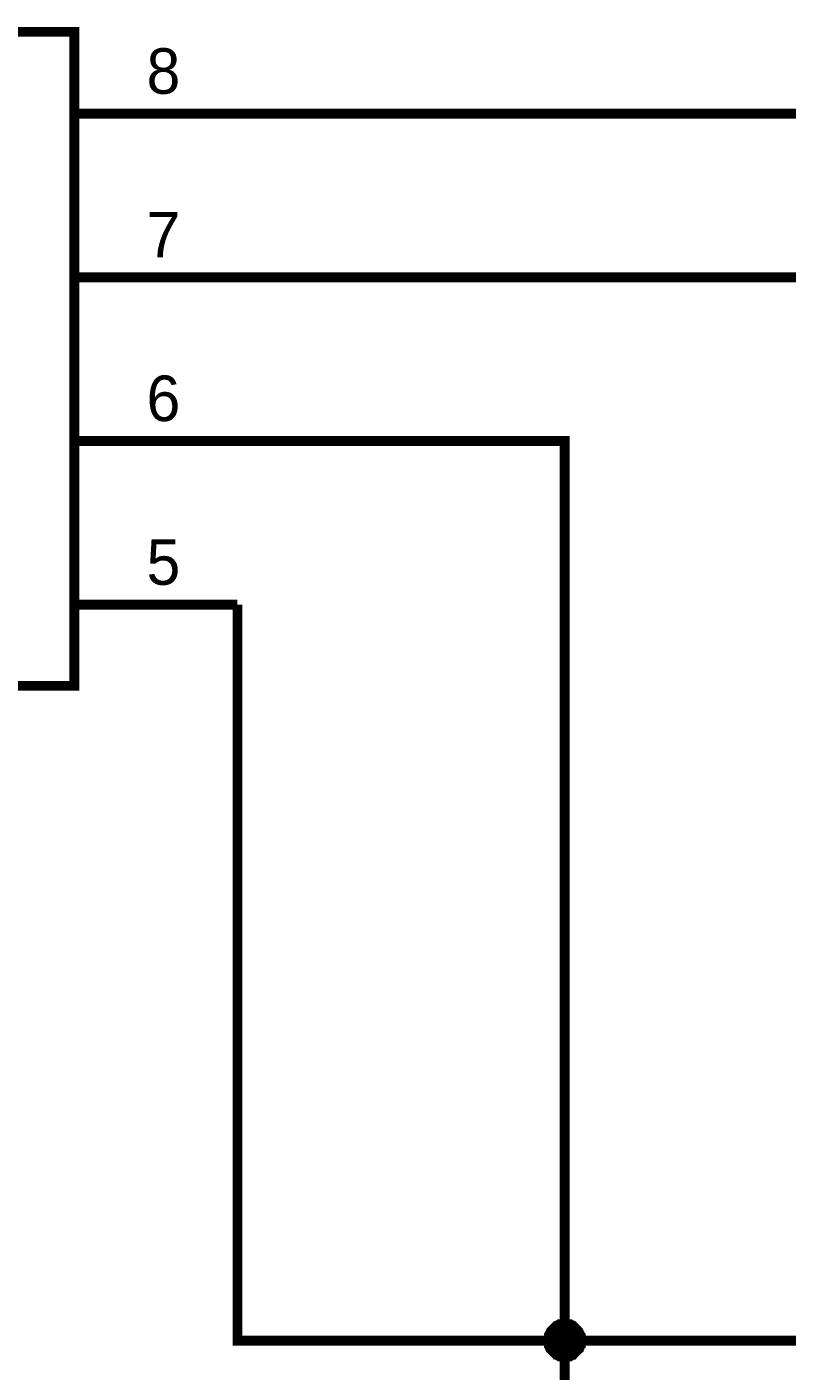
# Model space of a CAD drawing. Extents: x 0 to 594, y 0 to 420.
# Drawn here: x 206.1 to 229.34, y 31.55 to 72.65 of the extents above; entities that cross this region are included whole.
import ezdxf

# ---------------------------------------------------------------- set-up
doc = ezdxf.new("R2010")
doc.units = 0
doc.layers.add('SHEET', color=255, linetype='CONTINUOUS')

msp = doc.modelspace()

# ---------------------------------------------------------------- linework, layer by layer
at = {"layer": 'SHEET', "const_width": 0.3}
msp.add_lwpolyline([(180.068, 72.496), (207.556, 72.496), (207.556, 52.5), (180.068, 52.5), (180.068, 72.496)], close=True, dxfattribs=at)
at = {"layer": 'SHEET'}
for points, const_width in [([(207.556, 69.994), (212.54, 69.994)], 0.3), ([(260.031, 69.994), (212.54, 69.994)], 0.3), ([(207.556, 64.991), (212.54, 64.991)], 0.3), ([(212.54, 64.991), (237.544, 64.991)], 0.3), ([(207.556, 59.988), (212.54, 59.988)], 0.3), ([(212.54, 59.988), (222.542, 59.988), (222.542, 32.487), (237.544, 32.487), (237.544, 32.487)], 0.3), ([(207.556, 54.984), (212.54, 54.984)], 0.3), ([(222.542, 32.487), (212.54, 32.487), (212.54, 54.984)], 0.3), ([(222.038, 32.487), (222.038, 32.504), (222.038, 32.539), (222.038, 32.556), (222.055, 32.591), (222.055, 32.608), (222.055, 32.643), (222.073, 32.66), (222.073, 32.678), (222.09, 32.713), (222.108, 32.73), (222.108, 32.747), (222.125, 32.782), (222.142, 32.799), (222.16, 32.817), (222.177, 32.834), (222.194, 32.852), (222.212, 32.869), (222.229, 32.886), (222.246, 32.904), (222.264, 32.921), (222.281, 32.938), (222.299, 32.938), (222.316, 32.956), (222.351, 32.973), (222.368, 32.973), (222.385, 32.991), (222.42, 32.991), (222.437, 32.991), (222.472, 33.008), (222.49, 33.008), (222.524, 33.008), (222.542, 33.008)], 0.3), ([(222.038, 32.487), (222.038, 32.504), (222.038, 32.539), (222.038, 32.556), (222.055, 32.591), (222.055, 32.608), (222.055, 32.643), (222.073, 32.66), (222.073, 32.678), (222.09, 32.713), (222.108, 32.73), (222.108, 32.747), (222.125, 32.782), (222.142, 32.799), (222.16, 32.817), (222.177, 32.834), (222.194, 32.852), (222.212, 32.869), (222.229, 32.886), (222.246, 32.904), (222.264, 32.921), (222.281, 32.938), (222.299, 32.938), (222.316, 32.956), (222.351, 32.973), (222.368, 32.973), (222.385, 32.991), (222.42, 32.991), (222.437, 32.991), (222.472, 33.008), (222.49, 33.008), (222.524, 33.008), (222.542, 33.008)], 0.3), ([(222.038, 32.487), (222.038, 32.504), (222.038, 32.539), (222.038, 32.556), (222.055, 32.591), (222.055, 32.608), (222.055, 32.643), (222.073, 32.66), (222.073, 32.678), (222.09, 32.713), (222.108, 32.73), (222.108, 32.747), (222.125, 32.782), (222.142, 32.799), (222.16, 32.817), (222.177, 32.834), (222.194, 32.852), (222.212, 32.869), (222.229, 32.886), (222.246, 32.904), (222.264, 32.921), (222.281, 32.938), (222.299, 32.938), (222.316, 32.956), (222.351, 32.973), (222.368, 32.973), (222.385, 32.991), (222.42, 32.991), (222.437, 32.991), (222.472, 33.008), (222.49, 33.008), (222.524, 33.008), (222.542, 33.008)], 0.3), ([(222.038, 32.487), (222.038, 32.504), (222.038, 32.539), (222.038, 32.556), (222.055, 32.591), (222.055, 32.608), (222.055, 32.643), (222.073, 32.66), (222.073, 32.678), (222.09, 32.713), (222.108, 32.73), (222.108, 32.747), (222.125, 32.782), (222.142, 32.799), (222.16, 32.817), (222.177, 32.834), (222.194, 32.852), (222.212, 32.869), (222.229, 32.886), (222.246, 32.904), (222.264, 32.921), (222.281, 32.938), (222.299, 32.938), (222.316, 32.956), (222.351, 32.973), (222.368, 32.973), (222.385, 32.991), (222.42, 32.991), (222.437, 32.991), (222.472, 33.008), (222.49, 33.008), (222.524, 33.008), (222.542, 33.008)], 0.3), ([(222.038, 32.487), (222.038, 32.504), (222.038, 32.539), (222.038, 32.556), (222.055, 32.591), (222.055, 32.608), (222.055, 32.643), (222.073, 32.66), (222.073, 32.678), (222.09, 32.713), (222.108, 32.73), (222.108, 32.747), (222.125, 32.782), (222.142, 32.799), (222.16, 32.817), (222.177, 32.834), (222.194, 32.852), (222.212, 32.869), (222.229, 32.886), (222.246, 32.904), (222.264, 32.921), (222.281, 32.938), (222.299, 32.938), (222.316, 32.956), (222.351, 32.973), (222.368, 32.973), (222.385, 32.991), (222.42, 32.991), (222.437, 32.991), (222.472, 33.008), (222.49, 33.008), (222.524, 33.008), (222.542, 33.008)], 0.3), ([(222.038, 32.487), (222.038, 32.504), (222.038, 32.539), (222.038, 32.556), (222.055, 32.591), (222.055, 32.608), (222.055, 32.643), (222.073, 32.66), (222.073, 32.678), (222.09, 32.713), (222.108, 32.73), (222.108, 32.747), (222.125, 32.782), (222.142, 32.799), (222.16, 32.817), (222.177, 32.834), (222.194, 32.852), (222.212, 32.869), (222.229, 32.886), (222.246, 32.904), (222.264, 32.921), (222.281, 32.938), (222.299, 32.938), (222.316, 32.956), (222.351, 32.973), (222.368, 32.973), (222.385, 32.991), (222.42, 32.991), (222.437, 32.991), (222.472, 33.008), (222.49, 33.008), (222.524, 33.008), (222.542, 33.008)], 0.3), ([(222.038, 32.487), (222.038, 32.504), (222.038, 32.539), (222.038, 32.556), (222.055, 32.591), (222.055, 32.608), (222.055, 32.643), (222.073, 32.66), (222.073, 32.678), (222.09, 32.713), (222.108, 32.73), (222.108, 32.747), (222.125, 32.782), (222.142, 32.799), (222.16, 32.817), (222.177, 32.834), (222.194, 32.852), (222.212, 32.869), (222.229, 32.886), (222.246, 32.904), (222.264, 32.921), (222.281, 32.938), (222.299, 32.938), (222.316, 32.956), (222.351, 32.973), (222.368, 32.973), (222.385, 32.991), (222.42, 32.991), (222.437, 32.991), (222.472, 33.008), (222.49, 33.008), (222.524, 33.008), (222.542, 33.008)], 0.0991), ([(222.038, 32.487), (222.038, 32.504), (222.038, 32.539), (222.038, 32.556), (222.055, 32.591), (222.055, 32.608), (222.055, 32.643), (222.073, 32.66), (222.073, 32.678), (222.09, 32.713), (222.108, 32.73), (222.108, 32.747), (222.125, 32.782), (222.142, 32.799), (222.16, 32.817), (222.177, 32.834), (222.194, 32.852), (222.212, 32.869), (222.229, 32.886), (222.246, 32.904), (222.264, 32.921), (222.281, 32.938), (222.299, 32.938), (222.316, 32.956), (222.351, 32.973), (222.368, 32.973), (222.385, 32.991), (222.42, 32.991), (222.437, 32.991), (222.472, 33.008), (222.49, 33.008), (222.524, 33.008), (222.542, 33.008)], 0.0991), ([(222.038, 32.487), (222.038, 32.504), (222.038, 32.539), (222.038, 32.556), (222.055, 32.591), (222.055, 32.608), (222.055, 32.643), (222.073, 32.66), (222.073, 32.678), (222.09, 32.713), (222.108, 32.73), (222.108, 32.747), (222.125, 32.782), (222.142, 32.799), (222.16, 32.817), (222.177, 32.834), (222.194, 32.852), (222.212, 32.869), (222.229, 32.886), (222.246, 32.904), (222.264, 32.921), (222.281, 32.938), (222.299, 32.938), (222.316, 32.956), (222.351, 32.973), (222.368, 32.973), (222.385, 32.991), (222.42, 32.991), (222.437, 32.991), (222.472, 33.008), (222.49, 33.008), (222.524, 33.008), (222.542, 33.008)], 0.0991), ([(222.038, 32.487), (222.038, 32.504), (222.038, 32.539), (222.038, 32.556), (222.055, 32.591), (222.055, 32.608), (222.055, 32.643), (222.073, 32.66), (222.073, 32.678), (222.09, 32.713), (222.108, 32.73), (222.108, 32.747), (222.125, 32.782), (222.142, 32.799), (222.16, 32.817), (222.177, 32.834), (222.194, 32.852), (222.212, 32.869), (222.229, 32.886), (222.246, 32.904), (222.264, 32.921), (222.281, 32.938), (222.299, 32.938), (222.316, 32.956), (222.351, 32.973), (222.368, 32.973), (222.385, 32.991), (222.42, 32.991), (222.437, 32.991), (222.472, 33.008), (222.49, 33.008), (222.524, 33.008), (222.542, 33.008)], 0.0991), ([(222.038, 32.487), (222.038, 32.504), (222.038, 32.539), (222.038, 32.556), (222.055, 32.591), (222.055, 32.608), (222.055, 32.643), (222.073, 32.66), (222.073, 32.678), (222.09, 32.713), (222.108, 32.73), (222.108, 32.747), (222.125, 32.782), (222.142, 32.799), (222.16, 32.817), (222.177, 32.834), (222.194, 32.852), (222.212, 32.869), (222.229, 32.886), (222.246, 32.904), (222.264, 32.921), (222.281, 32.938), (222.299, 32.938), (222.316, 32.956), (222.351, 32.973), (222.368, 32.973), (222.385, 32.991), (222.42, 32.991), (222.437, 32.991), (222.472, 33.008), (222.49, 33.008), (222.524, 33.008), (222.542, 33.008)], 0.0991), ([(222.038, 32.487), (222.038, 32.504), (222.038, 32.539), (222.038, 32.556), (222.055, 32.591), (222.055, 32.608), (222.055, 32.643), (222.073, 32.66), (222.073, 32.678), (222.09, 32.713), (222.108, 32.73), (222.108, 32.747), (222.125, 32.782), (222.142, 32.799), (222.16, 32.817), (222.177, 32.834), (222.194, 32.852), (222.212, 32.869), (222.229, 32.886), (222.246, 32.904), (222.264, 32.921), (222.281, 32.938), (222.299, 32.938), (222.316, 32.956), (222.351, 32.973), (222.368, 32.973), (222.385, 32.991), (222.42, 32.991), (222.437, 32.991), (222.472, 33.008), (222.49, 33.008), (222.524, 33.008), (222.542, 33.008)], 0.0991), ([(222.542, 33.008), (222.542, 33.008)], 0.3), ([(222.542, 33.008), (222.559, 33.008), (222.594, 33.008), (222.611, 33.008), (222.646, 32.991), (222.663, 32.991), (222.698, 32.991), (222.715, 32.973), (222.733, 32.973), (222.767, 32.956), (222.785, 32.938), (222.802, 32.938), (222.819, 32.921), (222.837, 32.904), (222.854, 32.886), (222.872, 32.869), (222.889, 32.852), (222.906, 32.834), (222.924, 32.817), (222.941, 32.799), (222.958, 32.782), (222.976, 32.747), (222.976, 32.73), (222.993, 32.713), (223.01, 32.678), (223.01, 32.66), (223.028, 32.643), (223.028, 32.608), (223.028, 32.591), (223.045, 32.556), (223.045, 32.539), (223.045, 32.504), (223.045, 32.487)], 0.3), ([(222.542, 33.008), (222.542, 33.008)], 0.3), ([(222.542, 33.008), (222.559, 33.008), (222.594, 33.008), (222.611, 33.008), (222.646, 32.991), (222.663, 32.991), (222.698, 32.991), (222.715, 32.973), (222.733, 32.973), (222.767, 32.956), (222.785, 32.938), (222.802, 32.938), (222.819, 32.921), (222.837, 32.904), (222.854, 32.886), (222.872, 32.869), (222.889, 32.852), (222.906, 32.834), (222.924, 32.817), (222.941, 32.799), (222.958, 32.782), (222.976, 32.747), (222.976, 32.73), (222.993, 32.713), (223.01, 32.678), (223.01, 32.66), (223.028, 32.643), (223.028, 32.608), (223.028, 32.591), (223.045, 32.556), (223.045, 32.539), (223.045, 32.504), (223.045, 32.487)], 0.3), ([(222.542, 33.008), (222.542, 33.008)], 0.3), ([(222.542, 33.008), (222.559, 33.008), (222.594, 33.008), (222.611, 33.008), (222.646, 32.991), (222.663, 32.991), (222.698, 32.991), (222.715, 32.973), (222.733, 32.973), (222.767, 32.956), (222.785, 32.938), (222.802, 32.938), (222.819, 32.921), (222.837, 32.904), (222.854, 32.886), (222.872, 32.869), (222.889, 32.852), (222.906, 32.834), (222.924, 32.817), (222.941, 32.799), (222.958, 32.782), (222.976, 32.747), (222.976, 32.73), (222.993, 32.713), (223.01, 32.678), (223.01, 32.66), (223.028, 32.643), (223.028, 32.608), (223.028, 32.591), (223.045, 32.556), (223.045, 32.539), (223.045, 32.504), (223.045, 32.487)], 0.3), ([(222.542, 33.008), (222.542, 33.008)], 0.3), ([(222.542, 33.008), (222.559, 33.008), (222.594, 33.008), (222.611, 33.008), (222.646, 32.991), (222.663, 32.991), (222.698, 32.991), (222.715, 32.973), (222.733, 32.973), (222.767, 32.956), (222.785, 32.938), (222.802, 32.938), (222.819, 32.921), (222.837, 32.904), (222.854, 32.886), (222.872, 32.869), (222.889, 32.852), (222.906, 32.834), (222.924, 32.817), (222.941, 32.799), (222.958, 32.782), (222.976, 32.747), (222.976, 32.73), (222.993, 32.713), (223.01, 32.678), (223.01, 32.66), (223.028, 32.643), (223.028, 32.608), (223.028, 32.591), (223.045, 32.556), (223.045, 32.539), (223.045, 32.504), (223.045, 32.487)], 0.3), ([(222.542, 33.008), (222.542, 33.008)], 0.3), ([(222.542, 33.008), (222.559, 33.008), (222.594, 33.008), (222.611, 33.008), (222.646, 32.991), (222.663, 32.991), (222.698, 32.991), (222.715, 32.973), (222.733, 32.973), (222.767, 32.956), (222.785, 32.938), (222.802, 32.938), (222.819, 32.921), (222.837, 32.904), (222.854, 32.886), (222.872, 32.869), (222.889, 32.852), (222.906, 32.834), (222.924, 32.817), (222.941, 32.799), (222.958, 32.782), (222.976, 32.747), (222.976, 32.73), (222.993, 32.713), (223.01, 32.678), (223.01, 32.66), (223.028, 32.643), (223.028, 32.608), (223.028, 32.591), (223.045, 32.556), (223.045, 32.539), (223.045, 32.504), (223.045, 32.487)], 0.3), ([(222.542, 33.008), (222.542, 33.008)], 0.3), ([(222.542, 33.008), (222.559, 33.008), (222.594, 33.008), (222.611, 33.008), (222.646, 32.991), (222.663, 32.991), (222.698, 32.991), (222.715, 32.973), (222.733, 32.973), (222.767, 32.956), (222.785, 32.938), (222.802, 32.938), (222.819, 32.921), (222.837, 32.904), (222.854, 32.886), (222.872, 32.869), (222.889, 32.852), (222.906, 32.834), (222.924, 32.817), (222.941, 32.799), (222.958, 32.782), (222.976, 32.747), (222.976, 32.73), (222.993, 32.713), (223.01, 32.678), (223.01, 32.66), (223.028, 32.643), (223.028, 32.608), (223.028, 32.591), (223.045, 32.556), (223.045, 32.539), (223.045, 32.504), (223.045, 32.487)], 0.3), ([(222.542, 33.008), (222.542, 33.008)], 0.0991), ([(222.542, 33.008), (222.559, 33.008), (222.594, 33.008), (222.611, 33.008), (222.646, 32.991), (222.663, 32.991), (222.698, 32.991), (222.715, 32.973), (222.733, 32.973), (222.767, 32.956), (222.785, 32.938), (222.802, 32.938), (222.819, 32.921), (222.837, 32.904), (222.854, 32.886), (222.872, 32.869), (222.889, 32.852), (222.906, 32.834), (222.924, 32.817), (222.941, 32.799), (222.958, 32.782), (222.976, 32.747), (222.976, 32.73), (222.993, 32.713), (223.01, 32.678), (223.01, 32.66), (223.028, 32.643), (223.028, 32.608), (223.028, 32.591), (223.045, 32.556), (223.045, 32.539), (223.045, 32.504), (223.045, 32.487)], 0.0991), ([(222.542, 33.008), (222.542, 33.008)], 0.0991), ([(222.542, 33.008), (222.559, 33.008), (222.594, 33.008), (222.611, 33.008), (222.646, 32.991), (222.663, 32.991), (222.698, 32.991), (222.715, 32.973), (222.733, 32.973), (222.767, 32.956), (222.785, 32.938), (222.802, 32.938), (222.819, 32.921), (222.837, 32.904), (222.854, 32.886), (222.872, 32.869), (222.889, 32.852), (222.906, 32.834), (222.924, 32.817), (222.941, 32.799), (222.958, 32.782), (222.976, 32.747), (222.976, 32.73), (222.993, 32.713), (223.01, 32.678), (223.01, 32.66), (223.028, 32.643), (223.028, 32.608), (223.028, 32.591), (223.045, 32.556), (223.045, 32.539), (223.045, 32.504), (223.045, 32.487)], 0.0991), ([(222.542, 33.008), (222.542, 33.008)], 0.0991), ([(222.542, 33.008), (222.559, 33.008), (222.594, 33.008), (222.611, 33.008), (222.646, 32.991), (222.663, 32.991), (222.698, 32.991), (222.715, 32.973), (222.733, 32.973), (222.767, 32.956), (222.785, 32.938), (222.802, 32.938), (222.819, 32.921), (222.837, 32.904), (222.854, 32.886), (222.872, 32.869), (222.889, 32.852), (222.906, 32.834), (222.924, 32.817), (222.941, 32.799), (222.958, 32.782), (222.976, 32.747), (222.976, 32.73), (222.993, 32.713), (223.01, 32.678), (223.01, 32.66), (223.028, 32.643), (223.028, 32.608), (223.028, 32.591), (223.045, 32.556), (223.045, 32.539), (223.045, 32.504), (223.045, 32.487)], 0.0991), ([(222.542, 33.008), (222.542, 33.008)], 0.0991), ([(222.542, 33.008), (222.559, 33.008), (222.594, 33.008), (222.611, 33.008), (222.646, 32.991), (222.663, 32.991), (222.698, 32.991), (222.715, 32.973), (222.733, 32.973), (222.767, 32.956), (222.785, 32.938), (222.802, 32.938), (222.819, 32.921), (222.837, 32.904), (222.854, 32.886), (222.872, 32.869), (222.889, 32.852), (222.906, 32.834), (222.924, 32.817), (222.941, 32.799), (222.958, 32.782), (222.976, 32.747), (222.976, 32.73), (222.993, 32.713), (223.01, 32.678), (223.01, 32.66), (223.028, 32.643), (223.028, 32.608), (223.028, 32.591), (223.045, 32.556), (223.045, 32.539), (223.045, 32.504), (223.045, 32.487)], 0.0991), ([(222.542, 33.008), (222.542, 33.008)], 0.0991), ([(222.542, 33.008), (222.559, 33.008), (222.594, 33.008), (222.611, 33.008), (222.646, 32.991), (222.663, 32.991), (222.698, 32.991), (222.715, 32.973), (222.733, 32.973), (222.767, 32.956), (222.785, 32.938), (222.802, 32.938), (222.819, 32.921), (222.837, 32.904), (222.854, 32.886), (222.872, 32.869), (222.889, 32.852), (222.906, 32.834), (222.924, 32.817), (222.941, 32.799), (222.958, 32.782), (222.976, 32.747), (222.976, 32.73), (222.993, 32.713), (223.01, 32.678), (223.01, 32.66), (223.028, 32.643), (223.028, 32.608), (223.028, 32.591), (223.045, 32.556), (223.045, 32.539), (223.045, 32.504), (223.045, 32.487)], 0.0991), ([(222.542, 33.008), (222.542, 33.008)], 0.0991), ([(222.542, 33.008), (222.559, 33.008), (222.594, 33.008), (222.611, 33.008), (222.646, 32.991), (222.663, 32.991), (222.698, 32.991), (222.715, 32.973), (222.733, 32.973), (222.767, 32.956), (222.785, 32.938), (222.802, 32.938), (222.819, 32.921), (222.837, 32.904), (222.854, 32.886), (222.872, 32.869), (222.889, 32.852), (222.906, 32.834), (222.924, 32.817), (222.941, 32.799), (222.958, 32.782), (222.976, 32.747), (222.976, 32.73), (222.993, 32.713), (223.01, 32.678), (223.01, 32.66), (223.028, 32.643), (223.028, 32.608), (223.028, 32.591), (223.045, 32.556), (223.045, 32.539), (223.045, 32.504), (223.045, 32.487)], 0.0991), ([(222.542, 31.983), (222.524, 31.983), (222.49, 31.983), (222.472, 31.983), (222.437, 32), (222.42, 32), (222.385, 32), (222.368, 32.018), (222.351, 32.018), (222.316, 32.035), (222.299, 32.052), (222.281, 32.052), (222.264, 32.07), (222.246, 32.087), (222.229, 32.105), (222.212, 32.122), (222.194, 32.139), (222.177, 32.157), (222.16, 32.174), (222.142, 32.191), (222.125, 32.209), (222.108, 32.226), (222.108, 32.244), (222.09, 32.261), (222.073, 32.296), (222.073, 32.313), (222.055, 32.33), (222.055, 32.365), (222.055, 32.383), (222.038, 32.417), (222.038, 32.435), (222.038, 32.469), (222.038, 32.487)], 0.3), ([(222.038, 32.487), (222.038, 32.487)], 0.3), ([(222.542, 31.983), (222.524, 31.983), (222.49, 31.983), (222.472, 31.983), (222.437, 32), (222.42, 32), (222.385, 32), (222.368, 32.018), (222.351, 32.018), (222.316, 32.035), (222.299, 32.052), (222.281, 32.052), (222.264, 32.07), (222.246, 32.087), (222.229, 32.105), (222.212, 32.122), (222.194, 32.139), (222.177, 32.157), (222.16, 32.174), (222.142, 32.191), (222.125, 32.209), (222.108, 32.226), (222.108, 32.244), (222.09, 32.261), (222.073, 32.296), (222.073, 32.313), (222.055, 32.33), (222.055, 32.365), (222.055, 32.383), (222.038, 32.417), (222.038, 32.435), (222.038, 32.469), (222.038, 32.487)], 0.3), ([(222.038, 32.487), (222.038, 32.487)], 0.3), ([(222.542, 31.983), (222.524, 31.983), (222.49, 31.983), (222.472, 31.983), (222.437, 32), (222.42, 32), (222.385, 32), (222.368, 32.018), (222.351, 32.018), (222.316, 32.035), (222.299, 32.052), (222.281, 32.052), (222.264, 32.07), (222.246, 32.087), (222.229, 32.105), (222.212, 32.122), (222.194, 32.139), (222.177, 32.157), (222.16, 32.174), (222.142, 32.191), (222.125, 32.209), (222.108, 32.226), (222.108, 32.244), (222.09, 32.261), (222.073, 32.296), (222.073, 32.313), (222.055, 32.33), (222.055, 32.365), (222.055, 32.383), (222.038, 32.417), (222.038, 32.435), (222.038, 32.469), (222.038, 32.487)], 0.3), ([(222.038, 32.487), (222.038, 32.487)], 0.3), ([(222.542, 31.983), (222.524, 31.983), (222.49, 31.983), (222.472, 31.983), (222.437, 32), (222.42, 32), (222.385, 32), (222.368, 32.018), (222.351, 32.018), (222.316, 32.035), (222.299, 32.052), (222.281, 32.052), (222.264, 32.07), (222.246, 32.087), (222.229, 32.105), (222.212, 32.122), (222.194, 32.139), (222.177, 32.157), (222.16, 32.174), (222.142, 32.191), (222.125, 32.209), (222.108, 32.226), (222.108, 32.244), (222.09, 32.261), (222.073, 32.296), (222.073, 32.313), (222.055, 32.33), (222.055, 32.365), (222.055, 32.383), (222.038, 32.417), (222.038, 32.435), (222.038, 32.469), (222.038, 32.487)], 0.3), ([(222.038, 32.487), (222.038, 32.487)], 0.3), ([(222.542, 31.983), (222.524, 31.983), (222.49, 31.983), (222.472, 31.983), (222.437, 32), (222.42, 32), (222.385, 32), (222.368, 32.018), (222.351, 32.018), (222.316, 32.035), (222.299, 32.052), (222.281, 32.052), (222.264, 32.07), (222.246, 32.087), (222.229, 32.105), (222.212, 32.122), (222.194, 32.139), (222.177, 32.157), (222.16, 32.174), (222.142, 32.191), (222.125, 32.209), (222.108, 32.226), (222.108, 32.244), (222.09, 32.261), (222.073, 32.296), (222.073, 32.313), (222.055, 32.33), (222.055, 32.365), (222.055, 32.383), (222.038, 32.417), (222.038, 32.435), (222.038, 32.469), (222.038, 32.487)], 0.3), ([(222.038, 32.487), (222.038, 32.487)], 0.3), ([(222.542, 31.983), (222.524, 31.983), (222.49, 31.983), (222.472, 31.983), (222.437, 32), (222.42, 32), (222.385, 32), (222.368, 32.018), (222.351, 32.018), (222.316, 32.035), (222.299, 32.052), (222.281, 32.052), (222.264, 32.07), (222.246, 32.087), (222.229, 32.105), (222.212, 32.122), (222.194, 32.139), (222.177, 32.157), (222.16, 32.174), (222.142, 32.191), (222.125, 32.209), (222.108, 32.226), (222.108, 32.244), (222.09, 32.261), (222.073, 32.296), (222.073, 32.313), (222.055, 32.33), (222.055, 32.365), (222.055, 32.383), (222.038, 32.417), (222.038, 32.435), (222.038, 32.469), (222.038, 32.487)], 0.3), ([(222.038, 32.487), (222.038, 32.487)], 0.3), ([(222.542, 31.983), (222.524, 31.983), (222.49, 31.983), (222.472, 31.983), (222.437, 32), (222.42, 32), (222.385, 32), (222.368, 32.018), (222.351, 32.018), (222.316, 32.035), (222.299, 32.052), (222.281, 32.052), (222.264, 32.07), (222.246, 32.087), (222.229, 32.105), (222.212, 32.122), (222.194, 32.139), (222.177, 32.157), (222.16, 32.174), (222.142, 32.191), (222.125, 32.209), (222.108, 32.226), (222.108, 32.244), (222.09, 32.261), (222.073, 32.296), (222.073, 32.313), (222.055, 32.33), (222.055, 32.365), (222.055, 32.383), (222.038, 32.417), (222.038, 32.435), (222.038, 32.469), (222.038, 32.487)], 0.0991), ([(222.038, 32.487), (222.038, 32.487)], 0.0991), ([(222.542, 31.983), (222.524, 31.983), (222.49, 31.983), (222.472, 31.983), (222.437, 32), (222.42, 32), (222.385, 32), (222.368, 32.018), (222.351, 32.018), (222.316, 32.035), (222.299, 32.052), (222.281, 32.052), (222.264, 32.07), (222.246, 32.087), (222.229, 32.105), (222.212, 32.122), (222.194, 32.139), (222.177, 32.157), (222.16, 32.174), (222.142, 32.191), (222.125, 32.209), (222.108, 32.226), (222.108, 32.244), (222.09, 32.261), (222.073, 32.296), (222.073, 32.313), (222.055, 32.33), (222.055, 32.365), (222.055, 32.383), (222.038, 32.417), (222.038, 32.435), (222.038, 32.469), (222.038, 32.487)], 0.0991), ([(222.038, 32.487), (222.038, 32.487)], 0.0991), ([(222.542, 31.983), (222.524, 31.983), (222.49, 31.983), (222.472, 31.983), (222.437, 32), (222.42, 32), (222.385, 32), (222.368, 32.018), (222.351, 32.018), (222.316, 32.035), (222.299, 32.052), (222.281, 32.052), (222.264, 32.07), (222.246, 32.087), (222.229, 32.105), (222.212, 32.122), (222.194, 32.139), (222.177, 32.157), (222.16, 32.174), (222.142, 32.191), (222.125, 32.209), (222.108, 32.226), (222.108, 32.244), (222.09, 32.261), (222.073, 32.296), (222.073, 32.313), (222.055, 32.33), (222.055, 32.365), (222.055, 32.383), (222.038, 32.417), (222.038, 32.435), (222.038, 32.469), (222.038, 32.487)], 0.0991), ([(222.038, 32.487), (222.038, 32.487)], 0.0991), ([(222.542, 31.983), (222.524, 31.983), (222.49, 31.983), (222.472, 31.983), (222.437, 32), (222.42, 32), (222.385, 32), (222.368, 32.018), (222.351, 32.018), (222.316, 32.035), (222.299, 32.052), (222.281, 32.052), (222.264, 32.07), (222.246, 32.087), (222.229, 32.105), (222.212, 32.122), (222.194, 32.139), (222.177, 32.157), (222.16, 32.174), (222.142, 32.191), (222.125, 32.209), (222.108, 32.226), (222.108, 32.244), (222.09, 32.261), (222.073, 32.296), (222.073, 32.313), (222.055, 32.33), (222.055, 32.365), (222.055, 32.383), (222.038, 32.417), (222.038, 32.435), (222.038, 32.469), (222.038, 32.487)], 0.0991), ([(222.038, 32.487), (222.038, 32.487)], 0.0991), ([(222.542, 31.983), (222.524, 31.983), (222.49, 31.983), (222.472, 31.983), (222.437, 32), (222.42, 32), (222.385, 32), (222.368, 32.018), (222.351, 32.018), (222.316, 32.035), (222.299, 32.052), (222.281, 32.052), (222.264, 32.07), (222.246, 32.087), (222.229, 32.105), (222.212, 32.122), (222.194, 32.139), (222.177, 32.157), (222.16, 32.174), (222.142, 32.191), (222.125, 32.209), (222.108, 32.226), (222.108, 32.244), (222.09, 32.261), (222.073, 32.296), (222.073, 32.313), (222.055, 32.33), (222.055, 32.365), (222.055, 32.383), (222.038, 32.417), (222.038, 32.435), (222.038, 32.469), (222.038, 32.487)], 0.0991), ([(222.038, 32.487), (222.038, 32.487)], 0.0991), ([(222.542, 31.983), (222.524, 31.983), (222.49, 31.983), (222.472, 31.983), (222.437, 32), (222.42, 32), (222.385, 32), (222.368, 32.018), (222.351, 32.018), (222.316, 32.035), (222.299, 32.052), (222.281, 32.052), (222.264, 32.07), (222.246, 32.087), (222.229, 32.105), (222.212, 32.122), (222.194, 32.139), (222.177, 32.157), (222.16, 32.174), (222.142, 32.191), (222.125, 32.209), (222.108, 32.226), (222.108, 32.244), (222.09, 32.261), (222.073, 32.296), (222.073, 32.313), (222.055, 32.33), (222.055, 32.365), (222.055, 32.383), (222.038, 32.417), (222.038, 32.435), (222.038, 32.469), (222.038, 32.487)], 0.0991), ([(222.038, 32.487), (222.038, 32.487)], 0.0991), ([(222.542, 32.487), (222.542, 29.95)], 0.3), ([(223.045, 32.487), (223.045, 32.469), (223.045, 32.435), (223.045, 32.417), (223.028, 32.383), (223.028, 32.365), (223.028, 32.33), (223.01, 32.313), (223.01, 32.296), (222.993, 32.261), (222.976, 32.244), (222.976, 32.226), (222.958, 32.209), (222.941, 32.191), (222.924, 32.174), (222.906, 32.157), (222.889, 32.139), (222.872, 32.122), (222.854, 32.105), (222.837, 32.087), (222.819, 32.07), (222.802, 32.052), (222.785, 32.052), (222.767, 32.035), (222.733, 32.018), (222.715, 32.018), (222.698, 32), (222.663, 32), (222.646, 32), (222.611, 31.983), (222.594, 31.983), (222.559, 31.983), (222.542, 31.983)], 0.3), ([(223.045, 32.487), (223.045, 32.469), (223.045, 32.435), (223.045, 32.417), (223.028, 32.383), (223.028, 32.365), (223.028, 32.33), (223.01, 32.313), (223.01, 32.296), (222.993, 32.261), (222.976, 32.244), (222.976, 32.226), (222.958, 32.209), (222.941, 32.191), (222.924, 32.174), (222.906, 32.157), (222.889, 32.139), (222.872, 32.122), (222.854, 32.105), (222.837, 32.087), (222.819, 32.07), (222.802, 32.052), (222.785, 32.052), (222.767, 32.035), (222.733, 32.018), (222.715, 32.018), (222.698, 32), (222.663, 32), (222.646, 32), (222.611, 31.983), (222.594, 31.983), (222.559, 31.983), (222.542, 31.983)], 0.3), ([(223.045, 32.487), (223.045, 32.469), (223.045, 32.435), (223.045, 32.417), (223.028, 32.383), (223.028, 32.365), (223.028, 32.33), (223.01, 32.313), (223.01, 32.296), (222.993, 32.261), (222.976, 32.244), (222.976, 32.226), (222.958, 32.209), (222.941, 32.191), (222.924, 32.174), (222.906, 32.157), (222.889, 32.139), (222.872, 32.122), (222.854, 32.105), (222.837, 32.087), (222.819, 32.07), (222.802, 32.052), (222.785, 32.052), (222.767, 32.035), (222.733, 32.018), (222.715, 32.018), (222.698, 32), (222.663, 32), (222.646, 32), (222.611, 31.983), (222.594, 31.983), (222.559, 31.983), (222.542, 31.983)], 0.3), ([(223.045, 32.487), (223.045, 32.469), (223.045, 32.435), (223.045, 32.417), (223.028, 32.383), (223.028, 32.365), (223.028, 32.33), (223.01, 32.313), (223.01, 32.296), (222.993, 32.261), (222.976, 32.244), (222.976, 32.226), (222.958, 32.209), (222.941, 32.191), (222.924, 32.174), (222.906, 32.157), (222.889, 32.139), (222.872, 32.122), (222.854, 32.105), (222.837, 32.087), (222.819, 32.07), (222.802, 32.052), (222.785, 32.052), (222.767, 32.035), (222.733, 32.018), (222.715, 32.018), (222.698, 32), (222.663, 32), (222.646, 32), (222.611, 31.983), (222.594, 31.983), (222.559, 31.983), (222.542, 31.983)], 0.3), ([(223.045, 32.487), (223.045, 32.469), (223.045, 32.435), (223.045, 32.417), (223.028, 32.383), (223.028, 32.365), (223.028, 32.33), (223.01, 32.313), (223.01, 32.296), (222.993, 32.261), (222.976, 32.244), (222.976, 32.226), (222.958, 32.209), (222.941, 32.191), (222.924, 32.174), (222.906, 32.157), (222.889, 32.139), (222.872, 32.122), (222.854, 32.105), (222.837, 32.087), (222.819, 32.07), (222.802, 32.052), (222.785, 32.052), (222.767, 32.035), (222.733, 32.018), (222.715, 32.018), (222.698, 32), (222.663, 32), (222.646, 32), (222.611, 31.983), (222.594, 31.983), (222.559, 31.983), (222.542, 31.983)], 0.3), ([(223.045, 32.487), (223.045, 32.469), (223.045, 32.435), (223.045, 32.417), (223.028, 32.383), (223.028, 32.365), (223.028, 32.33), (223.01, 32.313), (223.01, 32.296), (222.993, 32.261), (222.976, 32.244), (222.976, 32.226), (222.958, 32.209), (222.941, 32.191), (222.924, 32.174), (222.906, 32.157), (222.889, 32.139), (222.872, 32.122), (222.854, 32.105), (222.837, 32.087), (222.819, 32.07), (222.802, 32.052), (222.785, 32.052), (222.767, 32.035), (222.733, 32.018), (222.715, 32.018), (222.698, 32), (222.663, 32), (222.646, 32), (222.611, 31.983), (222.594, 31.983), (222.559, 31.983), (222.542, 31.983)], 0.3), ([(223.045, 32.487), (223.045, 32.469), (223.045, 32.435), (223.045, 32.417), (223.028, 32.383), (223.028, 32.365), (223.028, 32.33), (223.01, 32.313), (223.01, 32.296), (222.993, 32.261), (222.976, 32.244), (222.976, 32.226), (222.958, 32.209), (222.941, 32.191), (222.924, 32.174), (222.906, 32.157), (222.889, 32.139), (222.872, 32.122), (222.854, 32.105), (222.837, 32.087), (222.819, 32.07), (222.802, 32.052), (222.785, 32.052), (222.767, 32.035), (222.733, 32.018), (222.715, 32.018), (222.698, 32), (222.663, 32), (222.646, 32), (222.611, 31.983), (222.594, 31.983), (222.559, 31.983), (222.542, 31.983)], 0.0991), ([(223.045, 32.487), (223.045, 32.469), (223.045, 32.435), (223.045, 32.417), (223.028, 32.383), (223.028, 32.365), (223.028, 32.33), (223.01, 32.313), (223.01, 32.296), (222.993, 32.261), (222.976, 32.244), (222.976, 32.226), (222.958, 32.209), (222.941, 32.191), (222.924, 32.174), (222.906, 32.157), (222.889, 32.139), (222.872, 32.122), (222.854, 32.105), (222.837, 32.087), (222.819, 32.07), (222.802, 32.052), (222.785, 32.052), (222.767, 32.035), (222.733, 32.018), (222.715, 32.018), (222.698, 32), (222.663, 32), (222.646, 32), (222.611, 31.983), (222.594, 31.983), (222.559, 31.983), (222.542, 31.983)], 0.0991), ([(223.045, 32.487), (223.045, 32.469), (223.045, 32.435), (223.045, 32.417), (223.028, 32.383), (223.028, 32.365), (223.028, 32.33), (223.01, 32.313), (223.01, 32.296), (222.993, 32.261), (222.976, 32.244), (222.976, 32.226), (222.958, 32.209), (222.941, 32.191), (222.924, 32.174), (222.906, 32.157), (222.889, 32.139), (222.872, 32.122), (222.854, 32.105), (222.837, 32.087), (222.819, 32.07), (222.802, 32.052), (222.785, 32.052), (222.767, 32.035), (222.733, 32.018), (222.715, 32.018), (222.698, 32), (222.663, 32), (222.646, 32), (222.611, 31.983), (222.594, 31.983), (222.559, 31.983), (222.542, 31.983)], 0.0991), ([(223.045, 32.487), (223.045, 32.469), (223.045, 32.435), (223.045, 32.417), (223.028, 32.383), (223.028, 32.365), (223.028, 32.33), (223.01, 32.313), (223.01, 32.296), (222.993, 32.261), (222.976, 32.244), (222.976, 32.226), (222.958, 32.209), (222.941, 32.191), (222.924, 32.174), (222.906, 32.157), (222.889, 32.139), (222.872, 32.122), (222.854, 32.105), (222.837, 32.087), (222.819, 32.07), (222.802, 32.052), (222.785, 32.052), (222.767, 32.035), (222.733, 32.018), (222.715, 32.018), (222.698, 32), (222.663, 32), (222.646, 32), (222.611, 31.983), (222.594, 31.983), (222.559, 31.983), (222.542, 31.983)], 0.0991), ([(223.045, 32.487), (223.045, 32.469), (223.045, 32.435), (223.045, 32.417), (223.028, 32.383), (223.028, 32.365), (223.028, 32.33), (223.01, 32.313), (223.01, 32.296), (222.993, 32.261), (222.976, 32.244), (222.976, 32.226), (222.958, 32.209), (222.941, 32.191), (222.924, 32.174), (222.906, 32.157), (222.889, 32.139), (222.872, 32.122), (222.854, 32.105), (222.837, 32.087), (222.819, 32.07), (222.802, 32.052), (222.785, 32.052), (222.767, 32.035), (222.733, 32.018), (222.715, 32.018), (222.698, 32), (222.663, 32), (222.646, 32), (222.611, 31.983), (222.594, 31.983), (222.559, 31.983), (222.542, 31.983)], 0.0991), ([(223.045, 32.487), (223.045, 32.469), (223.045, 32.435), (223.045, 32.417), (223.028, 32.383), (223.028, 32.365), (223.028, 32.33), (223.01, 32.313), (223.01, 32.296), (222.993, 32.261), (222.976, 32.244), (222.976, 32.226), (222.958, 32.209), (222.941, 32.191), (222.924, 32.174), (222.906, 32.157), (222.889, 32.139), (222.872, 32.122), (222.854, 32.105), (222.837, 32.087), (222.819, 32.07), (222.802, 32.052), (222.785, 32.052), (222.767, 32.035), (222.733, 32.018), (222.715, 32.018), (222.698, 32), (222.663, 32), (222.646, 32), (222.611, 31.983), (222.594, 31.983), (222.559, 31.983), (222.542, 31.983)], 0.0991), ([(223.045, 32.487), (223.045, 32.487), (223.045, 32.487), (223.045, 32.487), (223.045, 32.487), (223.045, 32.487), (223.045, 32.487), (223.045, 32.487), (223.045, 32.487), (223.045, 32.487), (223.045, 32.487), (223.045, 32.487), (223.045, 32.487), (223.045, 32.487), (223.045, 32.487), (223.045, 32.487), (223.045, 32.487), (223.045, 32.487), (223.045, 32.487), (223.045, 32.487), (223.045, 32.487), (223.045, 32.487), (223.045, 32.487), (223.045, 32.487), (223.045, 32.487), (223.045, 32.487), (223.045, 32.487), (223.045, 32.487), (223.045, 32.487), (223.045, 32.487), (223.045, 32.487), (223.045, 32.487), (223.045, 32.487)], 0.3), ([(223.045, 32.487), (223.045, 32.487)], 0.3), ([(223.045, 32.487), (223.045, 32.487), (223.045, 32.487), (223.045, 32.487), (223.045, 32.487), (223.045, 32.487), (223.045, 32.487), (223.045, 32.487), (223.045, 32.487), (223.045, 32.487), (223.045, 32.487), (223.045, 32.487), (223.045, 32.487), (223.045, 32.487), (223.045, 32.487), (223.045, 32.487), (223.045, 32.487), (223.045, 32.487), (223.045, 32.487), (223.045, 32.487), (223.045, 32.487), (223.045, 32.487), (223.045, 32.487), (223.045, 32.487), (223.045, 32.487), (223.045, 32.487), (223.045, 32.487), (223.045, 32.487), (223.045, 32.487), (223.045, 32.487), (223.045, 32.487), (223.045, 32.487), (223.045, 32.487)], 0.3), ([(223.045, 32.487), (223.045, 32.487)], 0.3), ([(223.045, 32.487), (223.045, 32.487), (223.045, 32.487), (223.045, 32.487), (223.045, 32.487), (223.045, 32.487), (223.045, 32.487), (223.045, 32.487), (223.045, 32.487), (223.045, 32.487), (223.045, 32.487), (223.045, 32.487), (223.045, 32.487), (223.045, 32.487), (223.045, 32.487), (223.045, 32.487), (223.045, 32.487), (223.045, 32.487), (223.045, 32.487), (223.045, 32.487), (223.045, 32.487), (223.045, 32.487), (223.045, 32.487), (223.045, 32.487), (223.045, 32.487), (223.045, 32.487), (223.045, 32.487), (223.045, 32.487), (223.045, 32.487), (223.045, 32.487), (223.045, 32.487), (223.045, 32.487), (223.045, 32.487)], 0.3), ([(223.045, 32.487), (223.045, 32.487)], 0.3), ([(223.045, 32.487), (223.045, 32.487), (223.045, 32.487), (223.045, 32.487), (223.045, 32.487), (223.045, 32.487), (223.045, 32.487), (223.045, 32.487), (223.045, 32.487), (223.045, 32.487), (223.045, 32.487), (223.045, 32.487), (223.045, 32.487), (223.045, 32.487), (223.045, 32.487), (223.045, 32.487), (223.045, 32.487), (223.045, 32.487), (223.045, 32.487), (223.045, 32.487), (223.045, 32.487), (223.045, 32.487), (223.045, 32.487), (223.045, 32.487), (223.045, 32.487), (223.045, 32.487), (223.045, 32.487), (223.045, 32.487), (223.045, 32.487), (223.045, 32.487), (223.045, 32.487), (223.045, 32.487), (223.045, 32.487)], 0.3), ([(223.045, 32.487), (223.045, 32.487)], 0.3), ([(223.045, 32.487), (223.045, 32.487), (223.045, 32.487), (223.045, 32.487), (223.045, 32.487), (223.045, 32.487), (223.045, 32.487), (223.045, 32.487), (223.045, 32.487), (223.045, 32.487), (223.045, 32.487), (223.045, 32.487), (223.045, 32.487), (223.045, 32.487), (223.045, 32.487), (223.045, 32.487), (223.045, 32.487), (223.045, 32.487), (223.045, 32.487), (223.045, 32.487), (223.045, 32.487), (223.045, 32.487), (223.045, 32.487), (223.045, 32.487), (223.045, 32.487), (223.045, 32.487), (223.045, 32.487), (223.045, 32.487), (223.045, 32.487), (223.045, 32.487), (223.045, 32.487), (223.045, 32.487), (223.045, 32.487)], 0.3), ([(223.045, 32.487), (223.045, 32.487)], 0.3), ([(223.045, 32.487), (223.045, 32.487), (223.045, 32.487), (223.045, 32.487), (223.045, 32.487), (223.045, 32.487), (223.045, 32.487), (223.045, 32.487), (223.045, 32.487), (223.045, 32.487), (223.045, 32.487), (223.045, 32.487), (223.045, 32.487), (223.045, 32.487), (223.045, 32.487), (223.045, 32.487), (223.045, 32.487), (223.045, 32.487), (223.045, 32.487), (223.045, 32.487), (223.045, 32.487), (223.045, 32.487), (223.045, 32.487), (223.045, 32.487), (223.045, 32.487), (223.045, 32.487), (223.045, 32.487), (223.045, 32.487), (223.045, 32.487), (223.045, 32.487), (223.045, 32.487), (223.045, 32.487), (223.045, 32.487)], 0.3), ([(223.045, 32.487), (223.045, 32.487)], 0.3), ([(223.045, 32.487), (223.045, 32.487), (223.045, 32.487), (223.045, 32.487), (223.045, 32.487), (223.045, 32.487), (223.045, 32.487), (223.045, 32.487), (223.045, 32.487), (223.045, 32.487), (223.045, 32.487), (223.045, 32.487), (223.045, 32.487), (223.045, 32.487), (223.045, 32.487), (223.045, 32.487), (223.045, 32.487), (223.045, 32.487), (223.045, 32.487), (223.045, 32.487), (223.045, 32.487), (223.045, 32.487), (223.045, 32.487), (223.045, 32.487), (223.045, 32.487), (223.045, 32.487), (223.045, 32.487), (223.045, 32.487), (223.045, 32.487), (223.045, 32.487), (223.045, 32.487), (223.045, 32.487), (223.045, 32.487)], 0.0991), ([(223.045, 32.487), (223.045, 32.487)], 0.0991), ([(223.045, 32.487), (223.045, 32.487), (223.045, 32.487), (223.045, 32.487), (223.045, 32.487), (223.045, 32.487), (223.045, 32.487), (223.045, 32.487), (223.045, 32.487), (223.045, 32.487), (223.045, 32.487), (223.045, 32.487), (223.045, 32.487), (223.045, 32.487), (223.045, 32.487), (223.045, 32.487), (223.045, 32.487), (223.045, 32.487), (223.045, 32.487), (223.045, 32.487), (223.045, 32.487), (223.045, 32.487), (223.045, 32.487), (223.045, 32.487), (223.045, 32.487), (223.045, 32.487), (223.045, 32.487), (223.045, 32.487), (223.045, 32.487), (223.045, 32.487), (223.045, 32.487), (223.045, 32.487), (223.045, 32.487)], 0.0991), ([(223.045, 32.487), (223.045, 32.487)], 0.0991), ([(223.045, 32.487), (223.045, 32.487), (223.045, 32.487), (223.045, 32.487), (223.045, 32.487), (223.045, 32.487), (223.045, 32.487), (223.045, 32.487), (223.045, 32.487), (223.045, 32.487), (223.045, 32.487), (223.045, 32.487), (223.045, 32.487), (223.045, 32.487), (223.045, 32.487), (223.045, 32.487), (223.045, 32.487), (223.045, 32.487), (223.045, 32.487), (223.045, 32.487), (223.045, 32.487), (223.045, 32.487), (223.045, 32.487), (223.045, 32.487), (223.045, 32.487), (223.045, 32.487), (223.045, 32.487), (223.045, 32.487), (223.045, 32.487), (223.045, 32.487), (223.045, 32.487), (223.045, 32.487), (223.045, 32.487)], 0.0991), ([(223.045, 32.487), (223.045, 32.487)], 0.0991), ([(223.045, 32.487), (223.045, 32.487), (223.045, 32.487), (223.045, 32.487), (223.045, 32.487), (223.045, 32.487), (223.045, 32.487), (223.045, 32.487), (223.045, 32.487), (223.045, 32.487), (223.045, 32.487), (223.045, 32.487), (223.045, 32.487), (223.045, 32.487), (223.045, 32.487), (223.045, 32.487), (223.045, 32.487), (223.045, 32.487), (223.045, 32.487), (223.045, 32.487), (223.045, 32.487), (223.045, 32.487), (223.045, 32.487), (223.045, 32.487), (223.045, 32.487), (223.045, 32.487), (223.045, 32.487), (223.045, 32.487), (223.045, 32.487), (223.045, 32.487), (223.045, 32.487), (223.045, 32.487), (223.045, 32.487)], 0.0991), ([(223.045, 32.487), (223.045, 32.487)], 0.0991), ([(223.045, 32.487), (223.045, 32.487), (223.045, 32.487), (223.045, 32.487), (223.045, 32.487), (223.045, 32.487), (223.045, 32.487), (223.045, 32.487), (223.045, 32.487), (223.045, 32.487), (223.045, 32.487), (223.045, 32.487), (223.045, 32.487), (223.045, 32.487), (223.045, 32.487), (223.045, 32.487), (223.045, 32.487), (223.045, 32.487), (223.045, 32.487), (223.045, 32.487), (223.045, 32.487), (223.045, 32.487), (223.045, 32.487), (223.045, 32.487), (223.045, 32.487), (223.045, 32.487), (223.045, 32.487), (223.045, 32.487), (223.045, 32.487), (223.045, 32.487), (223.045, 32.487), (223.045, 32.487), (223.045, 32.487)], 0.0991), ([(223.045, 32.487), (223.045, 32.487)], 0.0991), ([(223.045, 32.487), (223.045, 32.487), (223.045, 32.487), (223.045, 32.487), (223.045, 32.487), (223.045, 32.487), (223.045, 32.487), (223.045, 32.487), (223.045, 32.487), (223.045, 32.487), (223.045, 32.487), (223.045, 32.487), (223.045, 32.487), (223.045, 32.487), (223.045, 32.487), (223.045, 32.487), (223.045, 32.487), (223.045, 32.487), (223.045, 32.487), (223.045, 32.487), (223.045, 32.487), (223.045, 32.487), (223.045, 32.487), (223.045, 32.487), (223.045, 32.487), (223.045, 32.487), (223.045, 32.487), (223.045, 32.487), (223.045, 32.487), (223.045, 32.487), (223.045, 32.487), (223.045, 32.487), (223.045, 32.487)], 0.0991), ([(223.045, 32.487), (223.045, 32.487)], 0.0991)]:
    msp.add_lwpolyline(points, dxfattribs=dict(at, const_width=const_width))
at = {"layer": 'SHEET', "const_width": 0.508}
msp.add_lwpolyline([(222.246, 32.5, 1), (222.754, 32.5, 1)], format="xyb", close=True, dxfattribs=at)

# ---------------------------------------------------------------- texts
at = {"layer": 'SHEET'}
for s, p in [('8', (209.761, 70.602)), ('7', (209.761, 65.599)), ('6', (209.761, 60.596)), ('5', (209.761, 55.592))]:
    msp.add_text(s, height=1.39, dxfattribs=at).set_placement(p)

doc.saveas('drawing.dxf')
